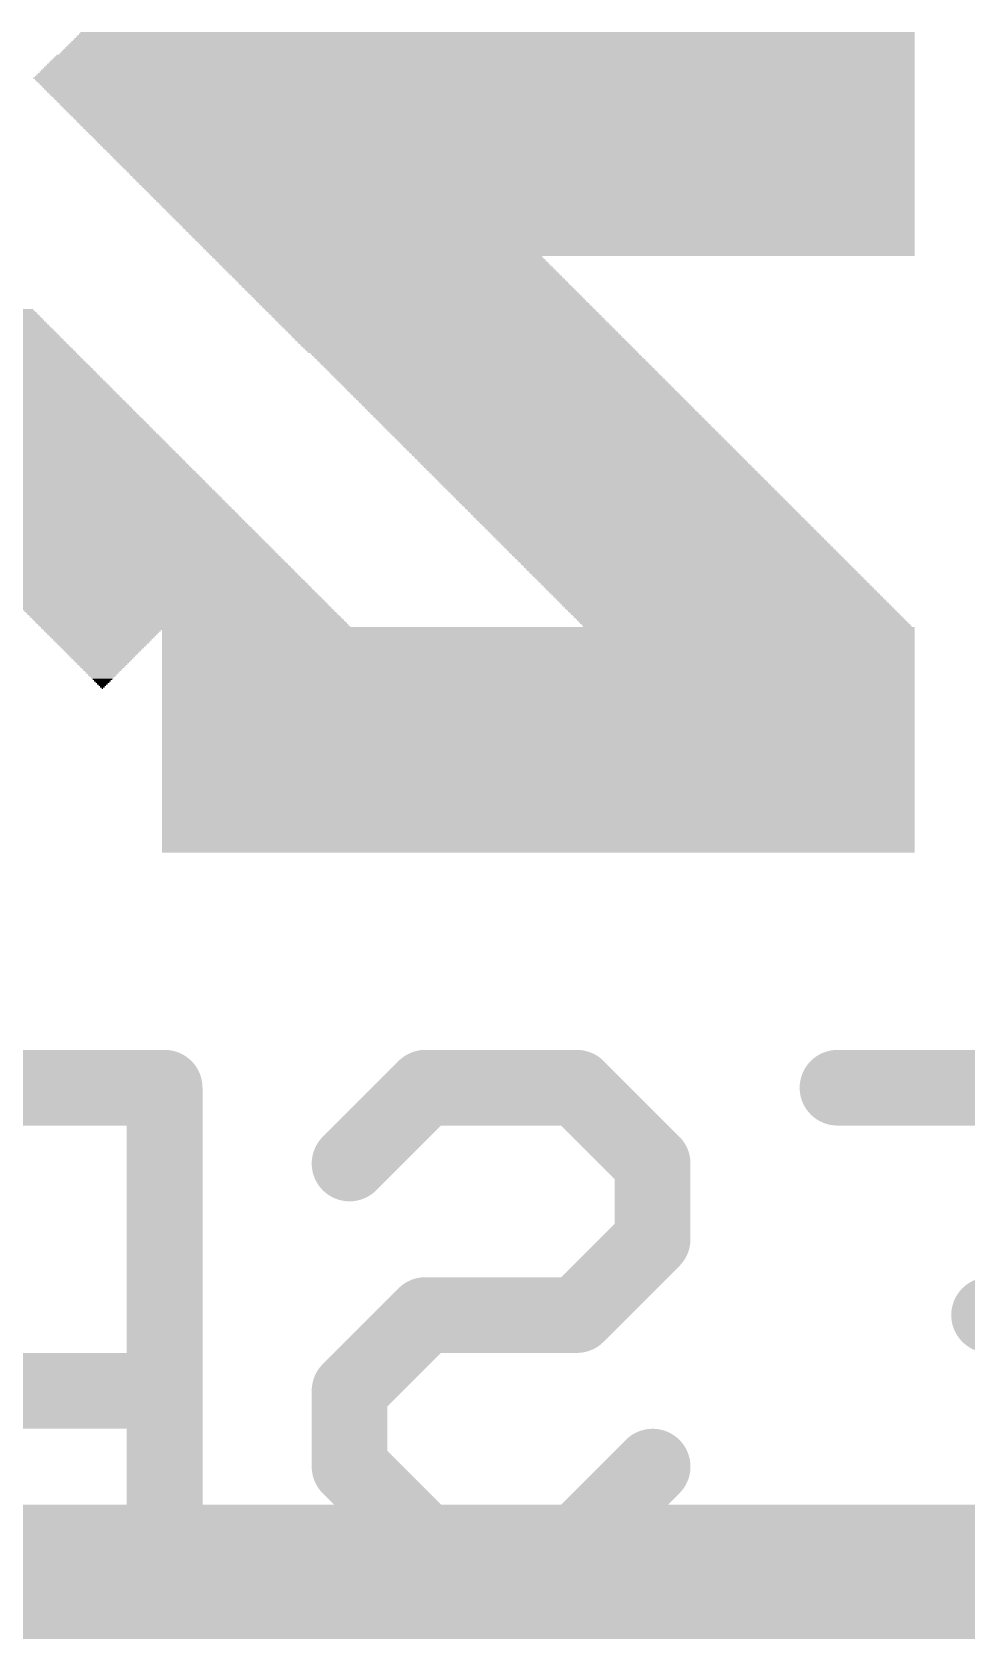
# Model space of a CAD drawing. Extents: x -8.2 to 30.2, y -5.3 to 52.8.
# Drawn here: x 12.82 to 15.95, y 36.54 to 41.9 of the extents above; entities that cross this region are included whole.
import ezdxf

# ---------------------------------------------------------------- set-up
doc = ezdxf.new("R2010")
doc.units = 0
for name, color, linetype in [('1', 12, 'CONTINUOUS'), ('16', 5, 'CONTINUOUS'), ('21', 40, 'CONTINUOUS'), ('22', 6, 'CONTINUOUS')]:
    doc.layers.add(name, color=color, linetype=linetype)

# ---------------------------------------------------------------- blocks, each defined once
blk = doc.blocks.new('RECT')
blk.add_solid([(-0.5, -0.5), (0.5, -0.5), (-0.5, 0.5), (0.5, 0.5)])

msp = doc.modelspace()

# ---------------------------------------------------------------- linework, layer by layer
at = {"layer": '1', "const_width": 0.3048}
msp.add_lwpolyline([(0.127, 36.703), (25.527, 36.703)], dxfattribs=at)
at = {"layer": '16', "const_width": 0.3048}
msp.add_lwpolyline([(0, 36.703), (25.4, 36.703)], dxfattribs=at)
at = {"layer": '22', "const_width": 0.254}
for points in [[(13.2646, 38.3553), (12.5019, 38.3553)], [(13.2646, 36.83), (13.2646, 38.3553)], [(13.8849, 38.1011), (14.1391, 38.3553)], [(14.1391, 38.3553), (14.6475, 38.3553)], [(14.6475, 38.3553), (14.9017, 38.1011)], [(15.522, 38.3553), (16.5389, 38.3553)], [(14.9017, 38.1011), (14.9017, 37.8469)], [(14.9017, 37.8469), (14.6475, 37.5926)], [(14.1391, 37.5926), (13.8849, 37.3384)], [(14.6475, 37.5926), (14.1391, 37.5926)], [(16.5389, 37.5926), (16.0305, 37.5926)], [(12.5019, 37.3384), (13.2646, 37.3384)], [(13.8849, 37.3384), (13.8849, 37.0842)], [(13.8849, 37.0842), (14.1391, 36.83)], [(14.6475, 36.83), (14.9017, 37.0842)], [(14.1391, 36.83), (14.6475, 36.83)], [(16.5389, 36.83), (15.522, 36.83)]]:
    msp.add_lwpolyline(points, dxfattribs=at)
at = {"layer": '22', "const_width": 0.127}
for points in [[(13.3281, 38.3553, 1), (13.2011, 38.3553)], [(13.2646, 38.2918, 1), (13.2646, 38.4188)], [(14.1391, 38.4188, 1), (14.1391, 38.2918)], [(14.184, 38.3104, 1), (14.0942, 38.4002)], [(14.6924, 38.4002, 1), (14.6026, 38.3104)], [(14.6475, 38.2918, 1), (14.6475, 38.4188)], [(15.522, 38.4188, 1), (15.522, 38.2918)], [(14.9652, 38.1011, 1), (14.8382, 38.1011)], [(13.84, 38.146, 1), (13.9298, 38.0562)], [(14.8568, 38.0562, 1), (14.9466, 38.146)], [(14.9466, 37.802, 1), (14.8568, 37.8918)], [(14.8382, 37.8469, 1), (14.9652, 37.8469)], [(14.1391, 37.6561, 1), (14.1391, 37.5292)], [(14.184, 37.5477, 1), (14.0942, 37.6376)], [(14.6026, 37.6376, 1), (14.6924, 37.5477)], [(14.6475, 37.5292, 1), (14.6475, 37.6561)], [(16.0305, 37.6561, 1), (16.0305, 37.5292)], [(13.2646, 37.2749, 1), (13.2646, 37.4019)], [(13.9484, 37.3384, 1), (13.8214, 37.3384)], [(13.84, 37.3833, 1), (13.9298, 37.2935)], [(13.9298, 37.1291, 1), (13.84, 37.0393)], [(14.9466, 37.0393, 1), (14.8568, 37.1291)], [(13.8214, 37.0842, 1), (13.9484, 37.0842)], [(14.1391, 36.8935, 1), (14.1391, 36.7665)], [(14.6475, 36.7665, 1), (14.6475, 36.8935)], [(15.522, 36.8935, 1), (15.522, 36.7665)], [(13.2011, 36.83, 1), (13.3281, 36.83)], [(14.0942, 36.7851, 1), (14.184, 36.8749)], [(14.6026, 36.8749, 1), (14.6924, 36.7851)]]:
    msp.add_lwpolyline(points, format="xyb", dxfattribs=at)

# ---------------------------------------------------------------- block references
at = {"layer": '21', "xscale": 13.208, "yscale": 5.461}
msp.add_blockref('RECT', (13.716, 34.2265), dxfattribs=at)
at = {"layer": '22', "yscale": 0.0051, "rotation": 180}
for p, xscale in [((14.3713, 41.8744), 2.8194), ((14.3739, 41.8795), 2.8143), ((14.3764, 41.8846), 2.8092), ((14.3789, 41.8897), 2.8042), ((14.3815, 41.8948), 2.7991), ((14.3408, 41.8186), 2.8804), ((14.3459, 41.8236), 2.8702), ((14.3485, 41.8287), 2.8651), ((14.351, 41.8338), 2.86), ((14.3535, 41.8389), 2.855), ((14.3561, 41.844), 2.8499), ((14.3586, 41.849), 2.8448), ((14.3612, 41.8541), 2.8397), ((14.3637, 41.8592), 2.8346), ((14.3662, 41.8643), 2.8296), ((14.3688, 41.8694), 2.8245), ((14.3154, 41.7678), 2.9312), ((14.318, 41.7728), 2.9261), ((14.3205, 41.7779), 2.921), ((14.3231, 41.783), 2.9159), ((14.3256, 41.7881), 2.9108), ((14.3281, 41.7932), 2.9058), ((14.3307, 41.7982), 2.9007), ((14.3332, 41.8033), 2.8956), ((14.3358, 41.8084), 2.8905), ((14.3383, 41.8135), 2.8854), ((14.3027, 41.7424), 2.9566), ((14.3053, 41.7474), 2.9515), ((14.3053, 41.7373), 2.9515), ((14.3078, 41.7525), 2.9464), ((14.3078, 41.7322), 2.9464), ((14.3104, 41.7576), 2.9413), ((14.3104, 41.7271), 2.9413), ((14.3129, 41.7627), 2.9362), ((14.3129, 41.722), 2.9362), ((14.3154, 41.717), 2.9312), ((14.318, 41.7119), 2.9261), ((14.3205, 41.7068), 2.921), ((14.3231, 41.7017), 2.9159), ((14.3256, 41.6966), 2.9108), ((14.3281, 41.6916), 2.9058), ((14.3307, 41.6865), 2.9007), ((14.3332, 41.6814), 2.8956), ((14.3358, 41.6763), 2.8905), ((14.3383, 41.6712), 2.8854), ((14.3408, 41.6662), 2.8804), ((14.3434, 41.6611), 2.8753), ((14.3459, 41.656), 2.8702), ((14.3485, 41.6509), 2.8651), ((14.351, 41.6458), 2.86), ((14.3535, 41.6408), 2.855), ((14.3561, 41.6357), 2.8499), ((14.3586, 41.6306), 2.8448), ((14.3612, 41.6255), 2.8397), ((14.3637, 41.6204), 2.8346), ((14.3662, 41.6154), 2.8296), ((14.3688, 41.6103), 2.8245), ((14.3713, 41.6052), 2.8194), ((14.3739, 41.6001), 2.8143), ((14.3764, 41.595), 2.8092), ((14.3789, 41.59), 2.8042), ((14.3815, 41.5849), 2.7991), ((14.384, 41.5798), 2.794), ((14.3866, 41.5747), 2.7889), ((14.3891, 41.5696), 2.7838), ((14.3916, 41.5646), 2.7788), ((14.3942, 41.5595), 2.7737), ((14.3967, 41.5544), 2.7686), ((14.3993, 41.5493), 2.7635), ((14.4018, 41.5442), 2.7584), ((14.4043, 41.5392), 2.7534), ((14.4069, 41.5341), 2.7483), ((14.4094, 41.529), 2.7432), ((14.412, 41.5239), 2.7381), ((14.4145, 41.5188), 2.733), ((14.417, 41.5138), 2.728), ((14.4196, 41.5087), 2.7229), ((14.4221, 41.5036), 2.7178), ((14.4247, 41.4985), 2.7127), ((14.4272, 41.4934), 2.7076), ((14.4297, 41.4884), 2.7026), ((14.4323, 41.4833), 2.6975), ((14.4348, 41.4782), 2.6924), ((14.4374, 41.4731), 2.6873), ((14.4399, 41.468), 2.6822), ((14.4424, 41.463), 2.6772), ((14.445, 41.4579), 2.6721), ((14.4475, 41.4528), 2.667), ((14.4501, 41.4477), 2.6619), ((14.4526, 41.4426), 2.6568), ((14.4551, 41.4376), 2.6518), ((14.4577, 41.4325), 2.6467), ((14.4602, 41.4274), 2.6416), ((14.4628, 41.4223), 2.6365), ((14.4653, 41.4172), 2.6314), ((14.4678, 41.4122), 2.6264), ((14.4704, 41.4071), 2.6213), ((14.4729, 41.402), 2.6162), ((14.4755, 41.3969), 2.6111), ((14.478, 41.3918), 2.606), ((14.4805, 41.3868), 2.601), ((14.4831, 41.3817), 2.5959), ((14.4856, 41.3766), 2.5908), ((14.4882, 41.3715), 2.5857), ((14.4907, 41.3664), 2.5806), ((14.4932, 41.3614), 2.5756), ((14.4958, 41.3563), 2.5705), ((14.4983, 41.3512), 2.5654), ((14.5009, 41.3461), 2.5603), ((14.5034, 41.341), 2.5552), ((14.5059, 41.336), 2.5502), ((14.5085, 41.3309), 2.5451), ((14.511, 41.3258), 2.54), ((14.5136, 41.3207), 2.5349), ((14.5161, 41.3156), 2.5298), ((14.5186, 41.3106), 2.5248), ((14.5212, 41.3055), 2.5197), ((14.5237, 41.3004), 2.5146), ((14.5263, 41.2953), 2.5095), ((14.5288, 41.2902), 2.5044), ((14.5313, 41.2852), 2.4994), ((14.5339, 41.2801), 2.4943), ((14.5364, 41.275), 2.4892), ((14.539, 41.2699), 2.4841), ((14.5415, 41.2648), 2.479), ((14.544, 41.2598), 2.474), ((14.5466, 41.2547), 2.4689), ((14.5491, 41.2496), 2.4638), ((14.5517, 41.2445), 2.4587), ((14.5542, 41.2394), 2.4536), ((14.5567, 41.2344), 2.4486), ((14.5593, 41.2293), 2.4435), ((14.5618, 41.2242), 2.4384), ((14.5644, 41.2191), 2.4333), ((14.5669, 41.214), 2.4282), ((14.5694, 41.209), 2.4232), ((14.572, 41.2039), 2.4181), ((14.5745, 41.1988), 2.413), ((14.5771, 41.1937), 2.4079), ((14.5796, 41.1886), 2.4028), ((14.5821, 41.1836), 2.3978), ((14.5847, 41.1785), 2.3927), ((14.5872, 41.1734), 2.3876), ((14.5898, 41.1683), 2.3825), ((14.5923, 41.1632), 2.3774), ((14.5948, 41.1582), 2.3724), ((14.5974, 41.1531), 2.3673), ((14.5999, 41.148), 2.3622), ((13.9776, 41.1429), 1.1074), ((13.9827, 41.1378), 1.1074), ((13.9878, 41.1328), 1.1074), ((13.9929, 41.1277), 1.1074), ((13.9979, 41.1226), 1.1074), ((14.003, 41.1175), 1.1074), ((14.0081, 41.1124), 1.1074), ((14.0132, 41.1074), 1.1074), ((14.0183, 41.1023), 1.1074), ((14.0233, 41.0972), 1.1074), ((14.0284, 41.0921), 1.1074), ((14.0335, 41.087), 1.1074), ((14.0386, 41.082), 1.1074), ((14.0437, 41.0769), 1.1074), ((14.0487, 41.0718), 1.1074), ((14.0538, 41.0667), 1.1074), ((14.0589, 41.0616), 1.1074), ((14.064, 41.0566), 1.1074), ((14.0691, 41.0515), 1.1074), ((14.0741, 41.0464), 1.1074), ((14.0792, 41.0413), 1.1074), ((14.0843, 41.0362), 1.1074), ((14.0894, 41.0312), 1.1074), ((14.0945, 41.0261), 1.1074), ((14.0995, 41.021), 1.1074), ((14.1046, 41.0159), 1.1074), ((12.3012, 40.9651), 1.0465), ((12.3063, 40.96), 1.0465), ((14.1097, 41.0108), 1.1074), ((14.1148, 41.0058), 1.1074), ((14.1199, 41.0007), 1.1074), ((14.1249, 40.9956), 1.1074), ((14.13, 40.9905), 1.1074), ((14.1351, 40.9854), 1.1074), ((14.1402, 40.9804), 1.1074), ((14.1453, 40.9753), 1.1074), ((14.1503, 40.9702), 1.1074), ((14.1554, 40.9651), 1.1074), ((14.1605, 40.96), 1.1074), ((12.3114, 40.955), 1.0465), ((12.3165, 40.9499), 1.0465), ((12.3215, 40.9448), 1.0465), ((12.3266, 40.9397), 1.0465), ((12.3317, 40.9346), 1.0465), ((12.3368, 40.9296), 1.0465), ((12.3419, 40.9245), 1.0465), ((12.3469, 40.9194), 1.0465), ((12.352, 40.9143), 1.0465), ((12.3571, 40.9092), 1.0465), ((14.1656, 40.955), 1.1074), ((14.1707, 40.9499), 1.1074), ((14.1757, 40.9448), 1.1074), ((14.1808, 40.9397), 1.1074), ((14.1859, 40.9346), 1.1074), ((14.191, 40.9296), 1.1074), ((14.1961, 40.9245), 1.1074), ((14.2011, 40.9194), 1.1074), ((14.2062, 40.9143), 1.1074), ((14.2113, 40.9092), 1.1074), ((12.3622, 40.9042), 1.0465), ((12.3673, 40.8991), 1.0465), ((12.3723, 40.894), 1.0465), ((12.3774, 40.8889), 1.0465), ((12.3825, 40.8838), 1.0465), ((12.3876, 40.8788), 1.0465), ((12.3927, 40.8737), 1.0465), ((12.3977, 40.8686), 1.0465), ((12.4028, 40.8635), 1.0465), ((12.4079, 40.8584), 1.0465), ((12.413, 40.8534), 1.0465), ((14.2164, 40.9042), 1.1074), ((14.2215, 40.8991), 1.1074), ((14.2265, 40.894), 1.1074), ((14.2316, 40.8889), 1.1074), ((14.2367, 40.8838), 1.1074), ((14.2418, 40.8788), 1.1074), ((14.2469, 40.8737), 1.1074), ((14.2519, 40.8686), 1.1074), ((14.257, 40.8635), 1.1074), ((14.2621, 40.8584), 1.1074), ((14.2672, 40.8534), 1.1074), ((12.4181, 40.8483), 1.0465), ((12.4231, 40.8432), 1.0465), ((12.4282, 40.8381), 1.0465), ((12.4333, 40.833), 1.0465), ((12.4384, 40.828), 1.0465), ((12.4435, 40.8229), 1.0465), ((12.4485, 40.8178), 1.0465), ((12.4536, 40.8127), 1.0465), ((12.4587, 40.8076), 1.0465), ((12.4638, 40.8026), 1.0465), ((14.2723, 40.8483), 1.1074), ((14.2773, 40.8432), 1.1074), ((14.2824, 40.8381), 1.1074), ((14.2875, 40.833), 1.1074), ((14.2926, 40.828), 1.1074), ((14.2977, 40.8229), 1.1074), ((14.3053, 40.8178), 1.1024), ((14.3104, 40.8127), 1.1024), ((14.3154, 40.8076), 1.1024), ((14.3205, 40.8026), 1.1024), ((12.4689, 40.7975), 1.0465), ((12.4739, 40.7924), 1.0465), ((12.479, 40.7873), 1.0465), ((12.4841, 40.7822), 1.0465), ((12.4892, 40.7772), 1.0465), ((12.4943, 40.7721), 1.0465), ((12.4993, 40.767), 1.0465), ((12.5044, 40.7619), 1.0465), ((12.5095, 40.7568), 1.0465), ((12.5146, 40.7518), 1.0465), ((12.5197, 40.7467), 1.0465), ((14.3256, 40.7975), 1.1024), ((14.3307, 40.7924), 1.1024), ((14.3358, 40.7873), 1.1024), ((14.3408, 40.7822), 1.1024), ((14.3459, 40.7772), 1.1024), ((14.351, 40.7721), 1.1024), ((14.3561, 40.767), 1.1024), ((14.3612, 40.7619), 1.1024), ((14.3662, 40.7568), 1.1024), ((14.3713, 40.7518), 1.1024), ((14.3764, 40.7467), 1.1024), ((12.5247, 40.7416), 1.0465), ((12.5298, 40.7365), 1.0465), ((12.5349, 40.7314), 1.0465), ((12.54, 40.7264), 1.0465), ((12.5451, 40.7213), 1.0465), ((12.5501, 40.7162), 1.0465), ((12.5552, 40.7111), 1.0465), ((12.5603, 40.706), 1.0465), ((12.5654, 40.701), 1.0465), ((12.5705, 40.6959), 1.0465), ((14.3815, 40.7416), 1.1024), ((14.3866, 40.7365), 1.1024), ((14.3916, 40.7314), 1.1024), ((14.3967, 40.7264), 1.1024), ((14.4018, 40.7213), 1.1024), ((14.4069, 40.7162), 1.1024), ((14.412, 40.7111), 1.1024), ((14.417, 40.706), 1.1024), ((14.4221, 40.701), 1.1024), ((14.4272, 40.6959), 1.1024), ((12.5755, 40.6908), 1.0465), ((12.5806, 40.6857), 1.0465), ((12.5857, 40.6806), 1.0465), ((12.5908, 40.6756), 1.0465), ((12.5959, 40.6705), 1.0465), ((12.6009, 40.6654), 1.0465), ((12.606, 40.6603), 1.0465), ((12.6111, 40.6552), 1.0465), ((12.6162, 40.6502), 1.0465), ((12.6213, 40.6451), 1.0465), ((12.6263, 40.64), 1.0465), ((14.4323, 40.6908), 1.1024), ((14.4374, 40.6857), 1.1024), ((14.4424, 40.6806), 1.1024), ((14.4475, 40.6756), 1.1024), ((14.4526, 40.6705), 1.1024), ((14.4577, 40.6654), 1.1024), ((14.4628, 40.6603), 1.1024), ((14.4678, 40.6552), 1.1024), ((14.4729, 40.6502), 1.1024), ((14.478, 40.6451), 1.1024), ((14.4831, 40.64), 1.1024), ((12.6314, 40.6349), 1.0465), ((12.6365, 40.6298), 1.0465), ((12.6416, 40.6248), 1.0465), ((12.6467, 40.6197), 1.0465), ((12.6517, 40.6146), 1.0465), ((12.6568, 40.6095), 1.0465), ((12.6619, 40.6044), 1.0465), ((12.667, 40.5994), 1.0465), ((12.6721, 40.5943), 1.0465), ((12.6771, 40.5892), 1.0465), ((12.6822, 40.5841), 1.0465), ((14.4882, 40.6349), 1.1024), ((14.4932, 40.6298), 1.1024), ((14.4983, 40.6248), 1.1024), ((14.5034, 40.6197), 1.1024), ((14.5085, 40.6146), 1.1024), ((14.5136, 40.6095), 1.1024), ((14.5186, 40.6044), 1.1024), ((14.5237, 40.5994), 1.1024), ((14.5288, 40.5943), 1.1024), ((14.5339, 40.5892), 1.1024), ((14.539, 40.5841), 1.1024), ((12.6873, 40.579), 1.0465), ((12.6924, 40.574), 1.0465), ((12.6975, 40.5689), 1.0465), ((12.7025, 40.5638), 1.0465), ((12.7076, 40.5587), 1.0465), ((12.7127, 40.5536), 1.0465), ((12.7178, 40.5486), 1.0465), ((12.7229, 40.5435), 1.0465), ((12.7279, 40.5384), 1.0465), ((12.733, 40.5333), 1.0465), ((14.544, 40.579), 1.1024), ((14.5491, 40.574), 1.1024), ((14.5542, 40.5689), 1.1024), ((14.5593, 40.5638), 1.1024), ((14.5644, 40.5587), 1.1024), ((14.5694, 40.5536), 1.1024), ((14.5745, 40.5486), 1.1024), ((14.5796, 40.5435), 1.1024), ((14.5847, 40.5384), 1.1024), ((14.5898, 40.5333), 1.1024), ((12.7381, 40.5282), 1.0465), ((12.7432, 40.5232), 1.0465), ((12.7483, 40.5181), 1.0465), ((12.7533, 40.513), 1.0465), ((12.7584, 40.5079), 1.0465), ((12.7635, 40.5028), 1.0465), ((12.7686, 40.4978), 1.0465), ((12.7737, 40.4927), 1.0465), ((12.7787, 40.4876), 1.0465), ((12.7838, 40.4825), 1.0465), ((12.7889, 40.4774), 1.0465), ((14.5948, 40.5282), 1.1024), ((14.5999, 40.5232), 1.1024), ((14.605, 40.5181), 1.1024), ((14.6101, 40.513), 1.1024), ((14.6152, 40.5079), 1.1024), ((14.6202, 40.5028), 1.1024), ((14.6253, 40.4978), 1.1024), ((14.6304, 40.4927), 1.1024), ((14.6355, 40.4876), 1.1024), ((14.6406, 40.4825), 1.1024), ((14.6456, 40.4774), 1.1024), ((12.794, 40.4724), 1.0465), ((12.7991, 40.4673), 1.0465), ((12.8041, 40.4622), 1.0465), ((12.8092, 40.4571), 1.0465), ((12.8143, 40.452), 1.0465), ((12.8194, 40.447), 1.0465), ((12.8245, 40.4419), 1.0465), ((12.8295, 40.4368), 1.0465), ((12.8346, 40.4317), 1.0465), ((12.8397, 40.4266), 1.0465), ((14.6507, 40.4724), 1.1024), ((14.6558, 40.4673), 1.1024), ((14.6609, 40.4622), 1.1024), ((14.666, 40.4571), 1.1024), ((14.671, 40.452), 1.1024), ((14.6761, 40.447), 1.1024), ((14.6812, 40.4419), 1.1024), ((14.6863, 40.4368), 1.1024), ((14.6914, 40.4317), 1.1024), ((14.6964, 40.4266), 1.1024), ((12.8448, 40.4216), 1.0465), ((12.8524, 40.4165), 1.0414), ((12.8575, 40.4114), 1.0414), ((12.8626, 40.4063), 1.0414), ((12.8676, 40.4012), 1.0414), ((12.8727, 40.3962), 1.0414), ((12.8778, 40.3911), 1.0414), ((12.8829, 40.386), 1.0414), ((12.888, 40.3809), 1.0414), ((12.893, 40.3758), 1.0414), ((12.8981, 40.3708), 1.0414), ((14.7015, 40.4216), 1.1024), ((14.7066, 40.4165), 1.1024), ((14.7117, 40.4114), 1.1024), ((14.7168, 40.4063), 1.1024), ((14.7218, 40.4012), 1.1024), ((14.7269, 40.3962), 1.1024), ((14.732, 40.3911), 1.1024), ((14.7371, 40.386), 1.1024), ((14.7422, 40.3809), 1.1024), ((14.7472, 40.3758), 1.1024), ((14.7523, 40.3708), 1.1024), ((12.9032, 40.3657), 1.0414), ((12.9083, 40.3606), 1.0414), ((12.9134, 40.3555), 1.0414), ((12.9184, 40.3504), 1.0414), ((12.9235, 40.3454), 1.0414), ((12.9286, 40.3403), 1.0414), ((12.9337, 40.3352), 1.0414), ((12.9388, 40.3301), 1.0414), ((12.9438, 40.325), 1.0414), ((12.9489, 40.32), 1.0414), ((14.7574, 40.3657), 1.1024), ((14.7625, 40.3606), 1.1024), ((14.7676, 40.3555), 1.1024), ((14.7726, 40.3504), 1.1024), ((14.7777, 40.3454), 1.1024), ((14.7828, 40.3403), 1.1024), ((14.7879, 40.3352), 1.1024), ((14.793, 40.3301), 1.1024), ((14.798, 40.325), 1.1024), ((14.8031, 40.32), 1.1024), ((12.954, 40.3149), 1.0414), ((12.9591, 40.3098), 1.0414), ((12.9642, 40.3047), 1.0414), ((12.9692, 40.2996), 1.0414), ((12.9743, 40.2946), 1.0414), ((12.9794, 40.2895), 1.0414), ((12.9845, 40.2844), 1.0414), ((12.9896, 40.2793), 1.0414), ((12.9946, 40.2742), 1.0414), ((12.9997, 40.2692), 1.0414), ((13.0048, 40.2641), 1.0414), ((14.8082, 40.3149), 1.1024), ((14.8133, 40.3098), 1.1024), ((14.8184, 40.3047), 1.1024), ((14.8234, 40.2996), 1.1024), ((14.8285, 40.2946), 1.1024), ((14.8336, 40.2895), 1.1024), ((14.8387, 40.2844), 1.1024), ((14.8438, 40.2793), 1.1024), ((14.8488, 40.2742), 1.1024), ((14.8539, 40.2692), 1.1024), ((14.859, 40.2641), 1.1024), ((13.0099, 40.259), 1.0414), ((13.015, 40.2539), 1.0414), ((13.02, 40.2488), 1.0414), ((13.0251, 40.2438), 1.0414), ((13.0302, 40.2387), 1.0414), ((13.0353, 40.2336), 1.0414), ((13.0404, 40.2285), 1.0414), ((13.0454, 40.2234), 1.0414), ((13.0505, 40.2184), 1.0414), ((13.0556, 40.2133), 1.0414), ((14.8641, 40.259), 1.1024), ((14.8692, 40.2539), 1.1024), ((14.8742, 40.2488), 1.1024), ((14.8793, 40.2438), 1.1024), ((14.8844, 40.2387), 1.1024), ((14.8895, 40.2336), 1.1024), ((14.8946, 40.2285), 1.1024), ((14.8996, 40.2234), 1.1024), ((14.9047, 40.2184), 1.1024), ((14.9098, 40.2133), 1.1024), ((13.0607, 40.2082), 1.0414), ((13.0658, 40.2031), 1.0414), ((13.0708, 40.198), 1.0414), ((13.0759, 40.193), 1.0414), ((13.081, 40.1879), 1.0414), ((13.0861, 40.1828), 1.0414), ((13.0912, 40.1777), 1.0414), ((13.0962, 40.1726), 1.0414), ((13.1013, 40.1676), 1.0414), ((13.1064, 40.1625), 1.0414), ((13.1115, 40.1574), 1.0414), ((14.9149, 40.2082), 1.1024), ((14.92, 40.2031), 1.1024), ((14.925, 40.198), 1.1024), ((14.9301, 40.193), 1.1024), ((14.9352, 40.1879), 1.1024), ((14.9403, 40.1828), 1.1024), ((14.9454, 40.1777), 1.1024), ((14.9504, 40.1726), 1.1024), ((14.9555, 40.1676), 1.1024), ((14.9606, 40.1625), 1.1024), ((14.9657, 40.1574), 1.1024), ((13.1166, 40.1523), 1.0414), ((13.1216, 40.1472), 1.0414), ((13.1267, 40.1422), 1.0414), ((13.1318, 40.1371), 1.0414), ((13.1369, 40.132), 1.0414), ((13.142, 40.1269), 1.0414), ((13.147, 40.1218), 1.0414), ((13.1521, 40.1168), 1.0414), ((13.1572, 40.1117), 1.0414), ((13.1623, 40.1066), 1.0414), ((13.1674, 40.1015), 1.0414), ((14.9708, 40.1523), 1.1024), ((14.9758, 40.1472), 1.1024), ((14.9809, 40.1422), 1.1024), ((14.986, 40.1371), 1.1024), ((14.9911, 40.132), 1.1024), ((14.9962, 40.1269), 1.1024), ((15.0012, 40.1218), 1.1024), ((15.0063, 40.1168), 1.1024), ((15.0114, 40.1117), 1.1024), ((15.0165, 40.1066), 1.1024), ((15.0216, 40.1015), 1.1024), ((13.1724, 40.0964), 1.0414), ((13.1775, 40.0914), 1.0414), ((13.1826, 40.0863), 1.0414), ((13.1877, 40.0812), 1.0414), ((13.1928, 40.0761), 1.0414), ((13.1978, 40.071), 1.0414), ((13.2029, 40.066), 1.0414), ((13.208, 40.0609), 1.0414), ((13.2131, 40.0558), 1.0414), ((13.2182, 40.0507), 1.0414), ((15.0266, 40.0964), 1.1024), ((15.0317, 40.0914), 1.1024), ((15.0368, 40.0863), 1.1024), ((15.0419, 40.0812), 1.1024), ((15.047, 40.0761), 1.1024), ((15.052, 40.071), 1.1024), ((15.0571, 40.066), 1.1024), ((15.0622, 40.0609), 1.1024), ((15.0673, 40.0558), 1.1024), ((15.0724, 40.0507), 1.1024), ((13.2232, 40.0456), 1.0414), ((13.2283, 40.0406), 1.0414), ((13.2334, 40.0355), 1.0414), ((13.2385, 40.0304), 1.0414), ((13.2436, 40.0253), 1.0414), ((13.2486, 40.0202), 1.0414), ((13.2537, 40.0152), 1.0414), ((13.2588, 40.0101), 1.0414), ((13.2639, 40.005), 1.0414), ((13.269, 39.9999), 1.0414), ((13.274, 39.9948), 1.0414), ((15.0774, 40.0456), 1.1024), ((15.0825, 40.0406), 1.1024), ((15.0876, 40.0355), 1.1024), ((15.0927, 40.0304), 1.1024), ((15.0978, 40.0253), 1.1024), ((15.1028, 40.0202), 1.1024), ((15.1079, 40.0152), 1.1024), ((15.113, 40.0101), 1.1024), ((15.1181, 40.005), 1.1024), ((15.1232, 39.9999), 1.1024), ((15.1282, 39.9948), 1.1024), ((13.2791, 39.9898), 1.0414), ((13.2842, 39.9847), 1.0414), ((13.2893, 39.9796), 1.0414), ((13.2944, 39.9745), 1.0414), ((13.2994, 39.9694), 1.0414), ((13.3045, 39.9644), 1.0414), ((13.3096, 39.9593), 1.0414), ((13.3147, 39.9542), 1.0414), ((13.3198, 39.9491), 1.0414), ((13.3248, 39.944), 1.0414), ((15.1333, 39.9898), 1.1024), ((15.1384, 39.9847), 1.1024), ((15.1435, 39.9796), 1.1024), ((15.1486, 39.9745), 1.1024), ((15.1536, 39.9694), 1.1024), ((15.1587, 39.9644), 1.1024), ((15.1638, 39.9593), 1.1024), ((15.1689, 39.9542), 1.1024), ((15.174, 39.9491), 1.1024), ((15.179, 39.944), 1.1024), ((13.3299, 39.939), 1.0414), ((13.335, 39.9339), 1.0414), ((13.3401, 39.9288), 1.0414), ((13.3452, 39.9237), 1.0414), ((13.3502, 39.9186), 1.0414), ((13.3553, 39.9136), 1.0414), ((13.3604, 39.9085), 1.0414), ((13.3655, 39.9034), 1.0414), ((14.3154, 39.8983), 2.9312), ((14.318, 39.8932), 2.9261), ((13.0556, 39.8882), 0.3912), ((14.5186, 39.8882), 2.5248), ((15.1841, 39.939), 1.1024), ((15.1892, 39.9339), 1.1024), ((15.1943, 39.9288), 1.1024), ((15.1994, 39.9237), 1.1024), ((15.2044, 39.9186), 1.1024), ((15.2095, 39.9136), 1.1024), ((15.2146, 39.9085), 1.1024), ((15.2197, 39.9034), 1.1024), ((13.0556, 39.8831), 0.381), ((13.0556, 39.878), 0.3708), ((13.0556, 39.8729), 0.3607), ((13.0556, 39.8678), 0.3505), ((13.0556, 39.8628), 0.3404), ((13.0556, 39.8577), 0.3302), ((13.0556, 39.8526), 0.32), ((13.0556, 39.8475), 0.3099), ((13.0556, 39.8424), 0.2997), ((13.0556, 39.8374), 0.2896), ((14.5186, 39.8831), 2.5248), ((14.5186, 39.878), 2.5248), ((14.5186, 39.8729), 2.5248), ((14.5186, 39.8678), 2.5248), ((14.5186, 39.8628), 2.5248), ((14.5186, 39.8577), 2.5248), ((14.5186, 39.8526), 2.5248), ((14.5186, 39.8475), 2.5248), ((14.5186, 39.8424), 2.5248), ((14.5186, 39.8374), 2.5248), ((13.0556, 39.8323), 0.2794), ((13.0556, 39.8272), 0.2692), ((13.0556, 39.8221), 0.2591), ((13.0556, 39.817), 0.2489), ((13.0556, 39.812), 0.2388), ((13.0556, 39.8069), 0.2286), ((13.0556, 39.8018), 0.2184), ((13.0556, 39.7967), 0.2083), ((13.0556, 39.7916), 0.1981), ((13.0556, 39.7866), 0.188), ((13.0556, 39.7815), 0.1778), ((14.5186, 39.8323), 2.5248), ((14.5186, 39.8272), 2.5248), ((14.5186, 39.8221), 2.5248), ((14.5186, 39.817), 2.5248), ((14.5186, 39.812), 2.5248), ((14.5186, 39.8069), 2.5248), ((14.5186, 39.8018), 2.5248), ((14.5186, 39.7967), 2.5248), ((14.5186, 39.7916), 2.5248), ((14.5186, 39.7866), 2.5248), ((14.5186, 39.7815), 2.5248), ((13.0556, 39.7764), 0.1676), ((13.0556, 39.7713), 0.1575), ((13.0556, 39.7662), 0.1473), ((13.0556, 39.7612), 0.1372), ((13.0556, 39.7561), 0.127), ((13.0556, 39.751), 0.1168), ((13.0556, 39.7459), 0.1067), ((13.0556, 39.7408), 0.0965), ((13.0556, 39.7358), 0.0864), ((13.0556, 39.7307), 0.0762), ((14.5186, 39.7764), 2.5248), ((14.5186, 39.7713), 2.5248), ((14.5186, 39.7662), 2.5248), ((14.5186, 39.7612), 2.5248), ((14.5186, 39.7561), 2.5248), ((14.5186, 39.751), 2.5248), ((14.5186, 39.7459), 2.5248), ((14.5186, 39.7408), 2.5248), ((14.5186, 39.7358), 2.5248), ((14.5186, 39.7307), 2.5248), ((13.0556, 39.7256), 0.066), ((13.0556, 39.7205), 0.0559), ((13.0556, 39.7154), 0.0457), ((13.0556, 39.7104), 0.0356), ((13.0556, 39.7053), 0.0254), ((13.0556, 39.7002), 0.0152), ((13.0556, 39.6951), 0.0051), ((14.5186, 39.7256), 2.5248), ((14.5186, 39.7205), 2.5248), ((14.5186, 39.7154), 2.5248), ((14.5186, 39.7104), 2.5248), ((14.5186, 39.7053), 2.5248), ((14.5186, 39.7002), 2.5248), ((14.5186, 39.6951), 2.5248), ((14.5186, 39.69), 2.5248), ((14.5186, 39.685), 2.5248), ((14.5186, 39.6799), 2.5248), ((14.5186, 39.6748), 2.5248), ((14.5186, 39.6697), 2.5248), ((14.5186, 39.6646), 2.5248), ((14.5186, 39.6596), 2.5248), ((14.5186, 39.6545), 2.5248), ((14.5186, 39.6494), 2.5248), ((14.5186, 39.6443), 2.5248), ((14.5186, 39.6392), 2.5248), ((14.5186, 39.6342), 2.5248), ((14.5186, 39.6291), 2.5248), ((14.5186, 39.624), 2.5248), ((14.5186, 39.6189), 2.5248), ((14.5186, 39.6138), 2.5248), ((14.5186, 39.6088), 2.5248), ((14.5186, 39.6037), 2.5248), ((14.5186, 39.5986), 2.5248), ((14.5186, 39.5935), 2.5248), ((14.5186, 39.5884), 2.5248), ((14.5186, 39.5834), 2.5248), ((14.5186, 39.5783), 2.5248), ((14.5186, 39.5732), 2.5248), ((14.5186, 39.5681), 2.5248), ((14.5186, 39.563), 2.5248), ((14.5186, 39.558), 2.5248), ((14.5186, 39.5529), 2.5248), ((14.5186, 39.5478), 2.5248), ((14.5186, 39.5427), 2.5248), ((14.5186, 39.5376), 2.5248), ((14.5186, 39.5326), 2.5248), ((14.5186, 39.5275), 2.5248), ((14.5186, 39.5224), 2.5248), ((14.5186, 39.5173), 2.5248), ((14.5186, 39.5122), 2.5248), ((14.5186, 39.5072), 2.5248), ((14.5186, 39.5021), 2.5248), ((14.5186, 39.497), 2.5248), ((14.5186, 39.4919), 2.5248), ((14.5186, 39.4868), 2.5248), ((14.5186, 39.4818), 2.5248), ((14.5186, 39.4767), 2.5248), ((14.5186, 39.4716), 2.5248), ((14.5186, 39.4665), 2.5248), ((14.5186, 39.4614), 2.5248), ((14.5186, 39.4564), 2.5248), ((14.5186, 39.4513), 2.5248), ((14.5186, 39.4462), 2.5248), ((14.5186, 39.4411), 2.5248), ((14.5186, 39.436), 2.5248), ((14.5186, 39.431), 2.5248), ((14.5186, 39.4259), 2.5248), ((14.5186, 39.4208), 2.5248), ((14.5186, 39.4157), 2.5248), ((14.5186, 39.4106), 2.5248), ((14.5186, 39.4056), 2.5248), ((14.5186, 39.4005), 2.5248), ((14.5186, 39.3954), 2.5248), ((14.5186, 39.3903), 2.5248), ((14.5186, 39.3852), 2.5248), ((14.5186, 39.3802), 2.5248), ((14.5186, 39.3751), 2.5248), ((14.5186, 39.37), 2.5248), ((14.5186, 39.3649), 2.5248), ((14.5186, 39.3598), 2.5248), ((14.5186, 39.3548), 2.5248), ((14.5186, 39.3497), 2.5248), ((14.5186, 39.3446), 2.5248), ((14.5186, 39.3395), 2.5248), ((14.5186, 39.3344), 2.5248), ((14.5186, 39.3294), 2.5248), ((14.5186, 39.3243), 2.5248), ((14.5186, 39.3192), 2.5248), ((14.5186, 39.3141), 2.5248), ((14.5186, 39.309), 2.5248), ((14.5186, 39.304), 2.5248), ((14.5186, 39.2989), 2.5248), ((14.5186, 39.2938), 2.5248), ((14.5186, 39.2887), 2.5248), ((14.5186, 39.2836), 2.5248), ((14.5186, 39.2786), 2.5248), ((14.5186, 39.2735), 2.5248), ((14.5186, 39.2684), 2.5248), ((14.5186, 39.2633), 2.5248), ((14.5186, 39.2582), 2.5248), ((14.5186, 39.2532), 2.5248), ((14.5186, 39.2481), 2.5248), ((14.5186, 39.243), 2.5248), ((14.5186, 39.2379), 2.5248), ((14.5186, 39.2328), 2.5248), ((14.5186, 39.2278), 2.5248), ((14.5186, 39.2227), 2.5248), ((14.5186, 39.2176), 2.5248), ((14.5186, 39.2125), 2.5248), ((14.5186, 39.2074), 2.5248), ((14.5186, 39.2024), 2.5248), ((14.5186, 39.1973), 2.5248), ((14.5186, 39.1922), 2.5248), ((14.5186, 39.1871), 2.5248), ((14.5186, 39.182), 2.5248), ((14.5186, 39.177), 2.5248), ((14.5186, 39.1719), 2.5248), ((14.5186, 39.1668), 2.5248), ((14.5186, 39.1617), 2.5248), ((14.5186, 39.1566), 2.5248), ((14.5186, 39.1516), 2.5248), ((14.5186, 39.1465), 2.5248)]:
    msp.add_blockref('RECT', p, dxfattribs=dict(at, xscale=xscale))

doc.saveas('drawing.dxf')
